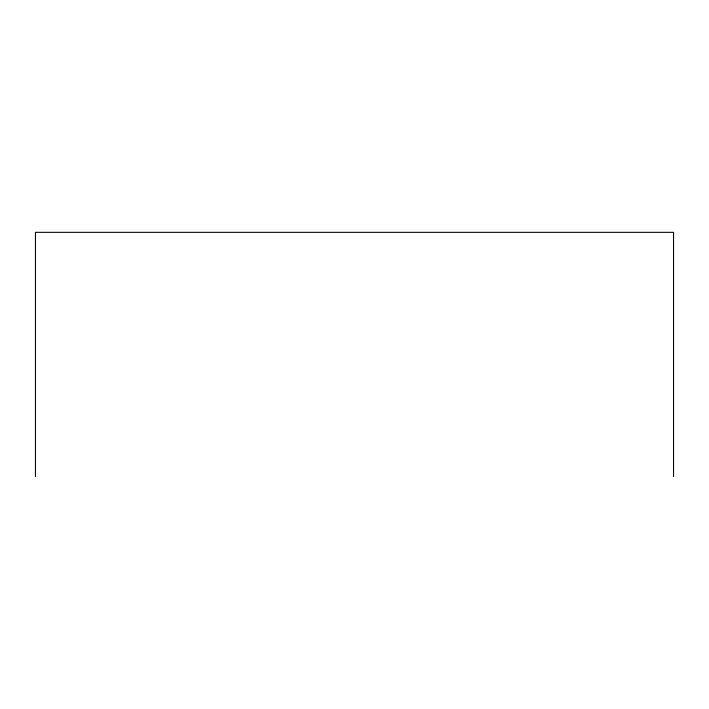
<?xml version="1.0" encoding="UTF-8"?>
<svg xmlns="http://www.w3.org/2000/svg" width="709" height="709" viewBox="0 0 709 709"><rect width="100%" height="100%" fill="white"/><g stroke="black" fill="none" stroke-linecap="round" stroke-linejoin="round"><path stroke-width="1.06" d="M673.55 476.661L673.55 232.339L35.45 232.339L35.45 476.661"/></g></svg>
